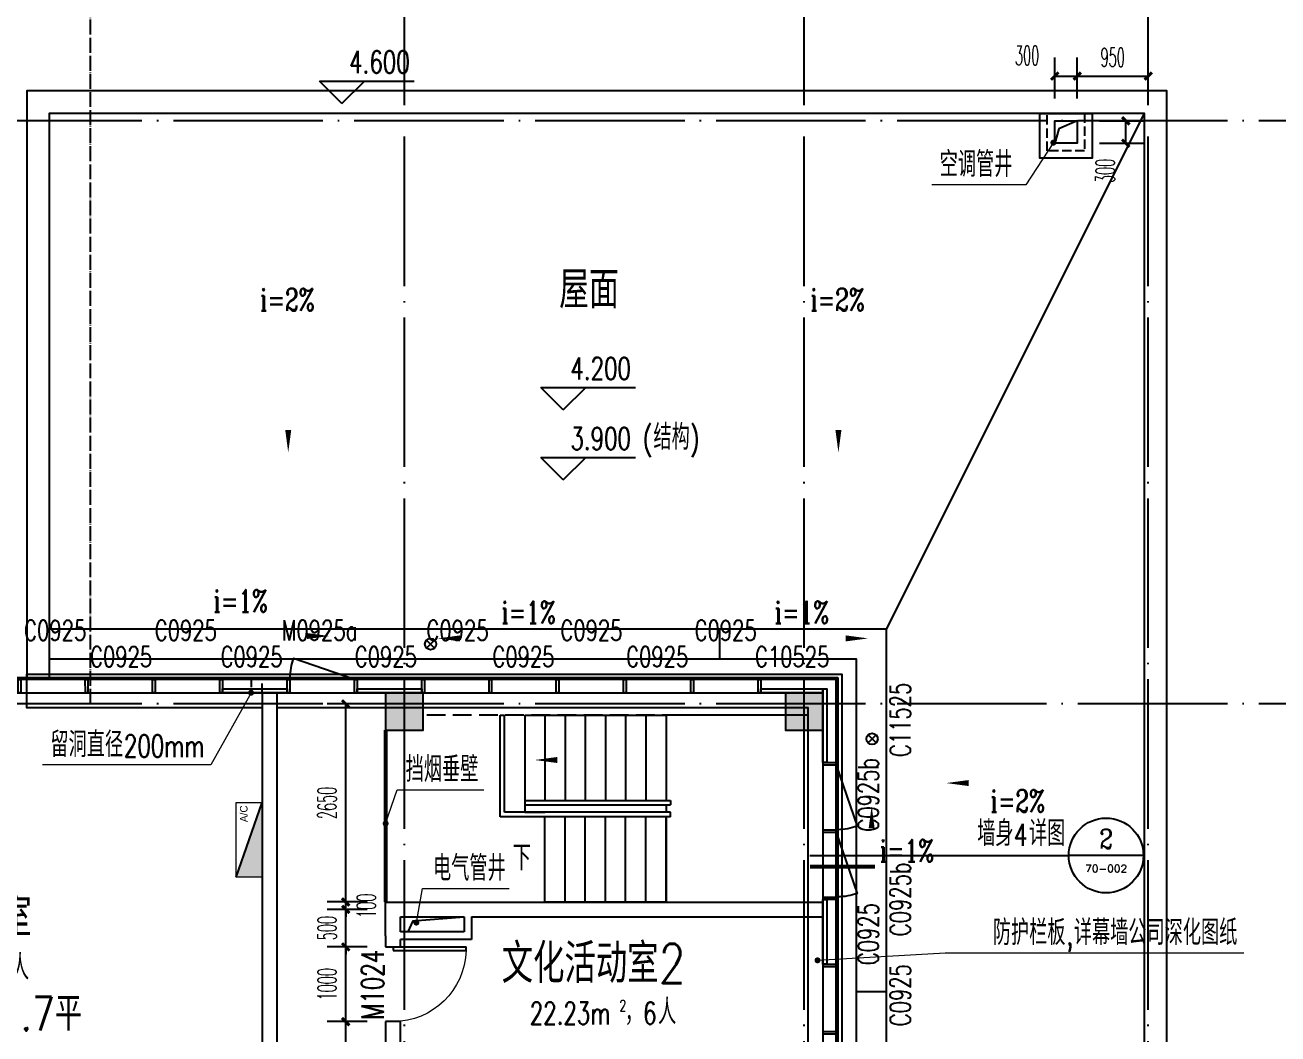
# Model space of a CAD drawing. Header units: millimetres. Extents: x -13830 to 215738, y -24143 to 193994.
# Drawn here: x 45970 to 62729, y 100384 to 113880 of the extents above; entities that cross this region are included whole.
import ezdxf
from ezdxf.enums import TextEntityAlignment as Align

# ---------------------------------------------------------------- set-up
doc = ezdxf.new("R2010")
doc.units = ezdxf.units.MM
doc.header["$LTSCALE"] = 100
for name, pattern in [('DASH', [0.35, 0.25, -0.1]), ('DASHDASHDOTDOT', [2, 0.5, -0.25, 0.5, -0.25, 0, -0.25, 0, -0.25]), ('DOTE', [2.42, 2, -0.2, 0.02, -0.2])]:
    doc.linetypes.add(name, pattern=pattern)
doc.layers.get('0').update_dxf_attribs({"linetype": 'CONTINUOUS'})
doc.layers.get('DEFPOINTS').update_dxf_attribs({"linetype": 'CONTINUOUS'})
for name, color, linetype in [('A-Drain-Well', 201, 'CONTINUOUS'), ('A-Fin-Stone', 64, 'CONTINUOUS'), ('COLUMN', 9, 'CONTINUOUS'), ('DIM_ELEV', 3, 'CONTINUOUS'), ('DIM_IDEN', 3, 'CONTINUOUS'), ('DIM_SYMB', 3, 'CONTINUOUS'), ('DOTE', 8, 'CONTINUOUS'), ('EQUIP_DETAIL', 9, 'CONTINUOUS'), ('EQUIP_HATCH', 8, 'CONTINUOUS'), ('MCST 2F$0$A-_FLOR----_E-', 21, 'CONTINUOUS'), ('MCST 2F$0$A-_WIND----_E-', 4, 'CONTINUOUS'), ('P-STRM', 201, 'DASHDASHDOTDOT'), ('PUB_DIM', 3, 'CONTINUOUS'), ('PUB_HATCH', 8, 'CONTINUOUS'), ('PUB_TEXT', 7, 'CONTINUOUS'), ('RAIL', 163, 'CONTINUOUS'), ('SPACE', 7, 'CONTINUOUS'), ('STAIR', 4, 'CONTINUOUS'), ('WALL', 2, 'CONTINUOUS'), ('WINDOW', 4, 'CONTINUOUS'), ('WINDOW_TEXT', 7, 'CONTINUOUS')]:
    doc.layers.add(name, color=color, linetype=linetype)
doc.layers.add('DIM_LEAD', color=3, linetype='CONTINUOUS', lineweight=13)
doc.layers.add('M-2019.7.9', color=6, linetype='CONTINUOUS', lineweight=15)
doc.styles.add('_HZTXT', font='txt.shx', dxfattribs={"width": 0.8, "bigfont": 'hztxt.shx'})
doc.styles.add('_TCH_DIM', font='SIMPLEX', dxfattribs={"bigfont": 'GBCBIG'})
doc.styles.add('_TCH_LABEL', font='COMPLEX', dxfattribs={"bigfont": 'GBCBIG'})
doc.styles.add('_TCH_SPACE', font='SIMPLEX', dxfattribs={"height": 5, "bigfont": 'GBCBIG'})
doc.styles.add('_TCH_WINDOW', font='SIMPLEX', dxfattribs={"height": 3.5, "bigfont": 'GBCBIG'})
doc.styles.add('DIM_FONT_T3', font='SIMPLEX', dxfattribs={"width": 0.494118, "bigfont": 'GBCBIG'})
doc.styles.add('HZDX', font='wcad.shx', dxfattribs={"bigfont": 'hzdx.shx'})
doc.styles.add('HZTXT', font='tjromans.shx', dxfattribs={"width": 0.8, "bigfont": 'hztxt.shx'})
doc.dimstyles.new('_TCH_ARCH&&100', dxfattribs={"dimtxt": 255, "dimasz": 100, "dimexe": 250, "dimexo": 300, "dimgap": 122.5, "dimtad": 1, "dimdec": 0, "dimzin": 0, "dimdsep": 46, "dimtxsty": 'DIM_FONT_T3', "dimblk": 'ARCHTICK', "dimcen": 0.09, "dimclrt": 7, "dimazin": 0, "dimtfac": 1, "dimtdec": 0, "dimtix": 1, "dimtmove": 2, "dimatfit": 3, "dimldrblk": 'ARCHTICK', "dimfxl": 1, "dimtolj": 1, "dimtzin": 0, "dimarcsym": 0})

# ---------------------------------------------------------------- blocks, each defined once
blk = doc.blocks.new('dsffsfddf')
at = {"layer": 'DOTE', "linetype": 'DOTE'}
blk.add_line((5000, 19850), (5000, 31000), dxfattribs=at)
at = {"layer": 'DOTE', "linetype": 'DOTE', "ltscale": 10}
for p, q in [((9200, -3600), (9200, 31000)), ((14550, -3600), (14550, 31000)), ((19150, -3600), (19150, 31000)), ((25050, 27650), (-1850, 27650)), ((25050, 19850), (-1850, 19850))]:
    blk.add_line(p, q, dxfattribs=at)
blk = doc.blocks.new('_FZH')
blk.add_lwpolyline([(-0.5, -0.5), (0.5, -0.5), (0.5, 0.5), (-0.5, 0.5)], close=True)
at = {"layer": 'PUB_HATCH'}
blk.add_solid([(-0.5, -0.5), (0.5, -0.5), (-0.5, 0.5), (0.5, 0.5)], dxfattribs=at)
blk = doc.blocks.new('sfss302')
at = {"layer": 'COLUMN', "color": 3, "rotation": 270}
for p, xscale, yscale, zscale in [((650, 20300), 499.9999999995343, 499.9999999995343, 499.9999999995343), ((9850, 20300), 499.9999999995343, 499.9999999995343, 499.9999999995343), ((15200, 20300), 500.0000000002328, 500.0000000002328, 500.0000000002328), ((650, 13500), 499.9999999997672, 499.9999999997672, 499.9999999997672), ((9850, 13500), 500.0000000000001, 500.0000000000001, 500.0000000000001), ((15200, 13500), 500.0000000002328, 500.0000000002328, 500.0000000002328), ((650, 7250), 500.0000000006985, 500.0000000006985, 500.0000000006985), ((9850, 7250), 500.0000000002328, 500.0000000002328, 500.0000000002328), ((15200, 7250), 499.9999999995343, 499.9999999995343, 499.9999999995343), ((650, 450), 500.0000000006985, 500.0000000006985, 500.0000000006985), ((9850, 450), 499.9999999997672, 499.9999999997672, 499.9999999997672), ((15200, 450), 500, 500, 500)]:
    blk.add_blockref('_FZH', p, dxfattribs=dict(at, xscale=xscale, yscale=yscale, zscale=zscale))
blk = doc.blocks.new('MCST 2F$0$ELDERLY CARE MULLION')
at = {"layer": 'MCST 2F$0$A-_WIND----_E-'}
blk.add_lwpolyline([(155290, -76416), (155378, -76568), (155408, -76550), (155321, -76399)], close=True, dxfattribs=at)
blk = doc.blocks.new('A$C0A050261')
at = {"layer": 'MCST 2F$0$A-_WIND----_E-', "color": 8}
for points in [[(-486, 14975), (-486, -475), (20264, -475), (20264, 14975)], [(-461, 14950), (-461, -450), (20239, -450), (20239, 14950)]]:
    blk.add_lwpolyline(points, close=True, dxfattribs=at)
at = {"layer": 'MCST 2F$0$A-_WIND----_E-'}
for points in [[(-473, 14962), (-473, -463), (20252, -463), (20252, 14962)], [(-461, 14925), (-355, 14819), (-330, 14844), (-436, 14950)], [(20133, 14819), (20239, 14925), (20214, 14950), (20108, 14844)]]:
    blk.add_lwpolyline(points, close=True, dxfattribs=at)
at = {"xscale": -1}
for p, rotation in [((96759, 158774), 29.99999999999988), ((97659, 158774), 29.99999999999988), ((98559, 158774), 29.99999999999988), ((99459, 158774), 29.99999999999988), ((100359, 158774), 29.99999999999988), ((101259, 158774), 29.99999999999988), ((102159, 158774), 29.99999999999988), ((103059, 158774), 29.99999999999988), ((103959, 158774), 29.99999999999988), ((104859, 158774), 29.99999999999988), ((105759, 158774), 29.99999999999988), ((106659, 158774), 29.99999999999988), ((107559, 158774), 29.99999999999988), ((108459, 158774), 29.99999999999988), ((109359, 158774), 29.99999999999988), ((110259, 158774), 29.99999999999988), ((111159, 158774), 29.99999999999988), ((112059, 158774), 29.99999999999988), ((112959, 158774), 29.99999999999988), ((113859, 158774), 29.99999999999988), ((114759, 158774), 29.99999999999988), ((115659, 158774), 29.99999999999988), ((-144284, 110370), 119.9999999999999), ((164063, -82220), 299.9999999999999), ((-144284, 109470), 119.9999999999999), ((164063, -83120), 299.9999999999999), ((-144284, 108570), 119.9999999999999), ((164063, -84020), 299.9999999999999), ((-144284, 107670), 119.9999999999999), ((164063, -84920), 299.9999999999999), ((-144284, 106770), 119.9999999999999), ((164063, -85820), 299.9999999999999), ((-144284, 105870), 119.9999999999999), ((164063, -86720), 299.9999999999999), ((-144284, 104970), 119.9999999999999), ((164063, -87620), 299.9999999999999), ((-144284, 104070), 119.9999999999999), ((164063, -88520), 299.9999999999999), ((-144284, 103170), 119.9999999999999), ((164063, -89420), 299.9999999999999), ((-144284, 102270), 119.9999999999999), ((164063, -90320), 299.9999999999999), ((-144284, 101370), 119.9999999999999), ((164063, -91220), 299.9999999999999), ((-144284, 100470), 119.9999999999999), ((164063, -92120), 299.9999999999999), ((-144284, 99570), 119.9999999999999), ((164063, -93020), 299.9999999999999), ((-144284, 98670), 119.9999999999999), ((164063, -93920), 299.9999999999999), ((-144284, 97770), 119.9999999999999), ((164063, -94820), 299.9999999999999), ((-144284, 96870), 119.9999999999999), ((164063, -95720), 299.9999999999999), ((-96081, -144274), 209.9999999999999), ((-95181, -144274), 209.9999999999999), ((-94281, -144274), 209.9999999999999), ((-93381, -144274), 209.9999999999999), ((-92481, -144274), 209.9999999999999), ((-91581, -144274), 209.9999999999999), ((-90681, -144274), 209.9999999999999), ((-89781, -144274), 209.9999999999999), ((-88881, -144274), 209.9999999999999), ((-87981, -144274), 209.9999999999999), ((-87081, -144274), 209.9999999999999), ((-86181, -144274), 209.9999999999999), ((-85281, -144274), 209.9999999999999), ((-84381, -144274), 209.9999999999999), ((-83481, -144274), 209.9999999999999), ((-82581, -144274), 209.9999999999999), ((-81681, -144274), 209.9999999999999), ((-80781, -144274), 209.9999999999999), ((-79881, -144274), 209.9999999999999), ((-78981, -144274), 209.9999999999999), ((-78081, -144274), 209.9999999999999), ((-77181, -144274), 209.9999999999999)]:
    blk.add_blockref('MCST 2F$0$ELDERLY CARE MULLION', p, dxfattribs=dict(at, rotation=rotation))
blk = doc.blocks.new('FG')
at = {"linetype": 'Continuous'}
for p, q in [((53, 53), (-53, -53)), ((53, -53), (-53, 53))]:
    blk.add_line(p, q, dxfattribs=at)
blk.add_circle((0, 0), 75, dxfattribs=at)
blk = doc.blocks.new('5HP')
at = {"layer": 'EQUIP_HATCH'}
blk.add_hatch(color=256, dxfattribs=at).paths.add_polyline_path([(11197, 101719), (10847, 101719), (10847, 100719)])
at = {"color": 0, "linetype": 'ByBlock'}
blk.add_lwpolyline([(10847, 101719), (11197, 101719), (11197, 100719), (10847, 100719)], close=True, dxfattribs=at)
at = {"layer": 'EQUIP_DETAIL'}
blk.add_line((11197, 101719), (10847, 100719), dxfattribs=at)
at = {"layer": 'EQUIP_DETAIL', "style": 'HZDX'}
blk.add_text('A/C', height=100, rotation=270, dxfattribs=at).set_placement((11097, 100869), align=Align.MIDDLE)
blk = doc.blocks.new('A$C401C7BD0')
at = {"layer": 'M-2019.7.9', "rotation": 180}
for p in [(18147, 106300), (18147, 102254), (18140, 97682), (18147, 90035)]:
    blk.add_blockref('5HP', p, dxfattribs=at)
blk = doc.blocks.new('_ArchTick')
at = {"color": 0, "linetype": 'ByBlock', "const_width": 0.4}
blk.add_lwpolyline([(-0.5, -0.5), (0.5, 0.5)], dxfattribs=at)
blk = doc.blocks.new('*D237')
at = {"layer": 'DEFPOINTS', "color": 0, "transparency": 16777216}
for p in [(60044, 112599), (60693, 112599), (60044, 112299)]:
    blk.add_point(p, dxfattribs=at)
at = {"layer": 'PUB_DIM', "color": 0, "lineweight": -2, "transparency": 16777216}
for p, q in [((60344, 112599), (60943, 112599)), ((60693, 112299), (60693, 112599)), ((60344, 112299), (60943, 112299))]:
    blk.add_line(p, q, dxfattribs=at)
at = {"layer": 'PUB_DIM', "color": 0, "lineweight": -2, "transparency": 16777216, "xscale": 100, "yscale": 100, "zscale": 100}
for p, rotation in [((60693, 112599), 90), ((60693, 112299), 270)]:
    blk.add_blockref('_ArchTick', p, dxfattribs=dict(at, rotation=rotation))
at = {"layer": 'PUB_DIM', "color": 7, "transparency": 16777216, "insert": (60418, 111929), "char_height": 255, "attachment_point": 5, "rotation": 90, "style": 'DIM_FONT_T3'}
blk.add_mtext('\\A1;300', dxfattribs=at)
blk = doc.blocks.new('*D238')
at = {"layer": 'DEFPOINTS', "color": 0, "transparency": 16777216}
for p in [(60994, 113198), (60044, 112599), (60994, 112599)]:
    blk.add_point(p, dxfattribs=at)
at = {"layer": 'PUB_DIM', "color": 0, "lineweight": -2, "transparency": 16777216}
for p, q in [((60044, 112899), (60044, 113448)), ((60994, 112899), (60994, 113448)), ((60044, 113198), (60994, 113198))]:
    blk.add_line(p, q, dxfattribs=at)
at = {"layer": 'PUB_DIM', "color": 0, "lineweight": -2, "transparency": 16777216, "xscale": 100, "yscale": 100, "zscale": 100, "rotation": 180}
blk.add_blockref('_ArchTick', (60044, 113198), dxfattribs=at)
at = {"layer": 'PUB_DIM', "color": 0, "lineweight": -2, "transparency": 16777216, "xscale": 100, "yscale": 100, "zscale": 100}
blk.add_blockref('_ArchTick', (60994, 113198), dxfattribs=at)
at = {"layer": 'PUB_DIM', "color": 7, "transparency": 16777216, "insert": (60519, 113448), "char_height": 255, "attachment_point": 5, "style": 'DIM_FONT_T3'}
blk.add_mtext('\\A1;950', dxfattribs=at)
blk = doc.blocks.new('*D239')
at = {"layer": 'DEFPOINTS', "color": 0, "transparency": 16777216}
for p in [(60044, 113198), (59744, 112599), (60044, 112599)]:
    blk.add_point(p, dxfattribs=at)
at = {"layer": 'PUB_DIM', "color": 0, "lineweight": -2, "transparency": 16777216}
for p, q in [((59744, 112899), (59744, 113448)), ((60044, 112899), (60044, 113448)), ((59744, 113198), (60044, 113198))]:
    blk.add_line(p, q, dxfattribs=at)
at = {"layer": 'PUB_DIM', "color": 0, "lineweight": -2, "transparency": 16777216, "xscale": 100, "yscale": 100, "zscale": 100, "rotation": 180}
blk.add_blockref('_ArchTick', (59744, 113198), dxfattribs=at)
at = {"layer": 'PUB_DIM', "color": 0, "lineweight": -2, "transparency": 16777216, "xscale": 100, "yscale": 100, "zscale": 100}
blk.add_blockref('_ArchTick', (60044, 113198), dxfattribs=at)
at = {"layer": 'PUB_DIM', "color": 7, "transparency": 16777216, "insert": (59374, 113473), "char_height": 255, "attachment_point": 5, "style": 'DIM_FONT_T3'}
blk.add_mtext('\\A1;300', dxfattribs=at)
blk = doc.blocks.new('*D770')
at = {"layer": 'DEFPOINTS', "color": 0, "transparency": 16777216}
for p in [(50259, 104799), (50844, 104799), (50844, 102149)]:
    blk.add_point(p, dxfattribs=at)
at = {"layer": 'PUB_DIM', "color": 0, "lineweight": -2, "transparency": 16777216}
for p, q in [((50544, 104799), (50009, 104799)), ((50259, 102149), (50259, 104799)), ((50544, 102149), (50009, 102149))]:
    blk.add_line(p, q, dxfattribs=at)
at = {"layer": 'PUB_DIM', "color": 0, "lineweight": -2, "transparency": 16777216, "xscale": 100, "yscale": 100, "zscale": 100}
for p, rotation in [((50259, 104799), 90), ((50259, 102149), 270)]:
    blk.add_blockref('_ArchTick', p, dxfattribs=dict(at, rotation=rotation))
at = {"layer": 'PUB_DIM', "color": 7, "transparency": 16777216, "insert": (50009, 103474), "char_height": 255, "attachment_point": 5, "rotation": 90, "style": 'DIM_FONT_T3'}
blk.add_mtext('\\A1;2650', dxfattribs=at)
blk = doc.blocks.new('*D771')
at = {"layer": 'DEFPOINTS', "color": 0, "transparency": 16777216}
for p in [(50259, 102149), (50844, 102149), (50844, 102049)]:
    blk.add_point(p, dxfattribs=at)
at = {"layer": 'PUB_DIM', "color": 0, "lineweight": -2, "transparency": 16777216}
for p, q in [((50259, 102149), (50259, 102249)), ((50544, 102149), (50009, 102149)), ((50259, 102049), (50259, 102149)), ((50544, 102049), (50009, 102049)), ((50259, 102049), (50259, 101949))]:
    blk.add_line(p, q, dxfattribs=at)
at = {"layer": 'PUB_DIM', "color": 0, "lineweight": -2, "transparency": 16777216, "xscale": 100, "yscale": 100, "zscale": 100}
for p, rotation in [((50259, 102149), 270), ((50259, 102049), 90)]:
    blk.add_blockref('_ArchTick', p, dxfattribs=dict(at, rotation=rotation))
at = {"layer": 'PUB_DIM', "color": 7, "transparency": 16777216, "insert": (50534, 102099), "char_height": 255, "attachment_point": 5, "rotation": 90, "style": 'DIM_FONT_T3'}
blk.add_mtext('\\A1;100', dxfattribs=at)
blk = doc.blocks.new('*D772')
at = {"layer": 'DEFPOINTS', "color": 0, "transparency": 16777216}
for p in [(50259, 102049), (50844, 102049), (50844, 101549)]:
    blk.add_point(p, dxfattribs=at)
at = {"layer": 'PUB_DIM', "color": 0, "lineweight": -2, "transparency": 16777216}
for p, q in [((50259, 102049), (50259, 102149)), ((50544, 102049), (50009, 102049)), ((50259, 101549), (50259, 102049)), ((50544, 101549), (50009, 101549)), ((50259, 101549), (50259, 101449))]:
    blk.add_line(p, q, dxfattribs=at)
at = {"layer": 'PUB_DIM', "color": 0, "lineweight": -2, "transparency": 16777216, "xscale": 100, "yscale": 100, "zscale": 100}
for p, rotation in [((50259, 102049), 270), ((50259, 101549), 90)]:
    blk.add_blockref('_ArchTick', p, dxfattribs=dict(at, rotation=rotation))
at = {"layer": 'PUB_DIM', "color": 7, "transparency": 16777216, "insert": (50009, 101799), "char_height": 255, "attachment_point": 5, "rotation": 90, "style": 'DIM_FONT_T3'}
blk.add_mtext('\\A1;500', dxfattribs=at)
blk = doc.blocks.new('*D773')
at = {"layer": 'DEFPOINTS', "color": 0, "transparency": 16777216}
for p in [(50259, 101549), (50844, 101549), (50844, 100549)]:
    blk.add_point(p, dxfattribs=at)
at = {"layer": 'PUB_DIM', "color": 0, "lineweight": -2, "transparency": 16777216}
for p, q in [((50544, 101549), (50009, 101549)), ((50259, 100549), (50259, 101549)), ((50544, 100549), (50009, 100549))]:
    blk.add_line(p, q, dxfattribs=at)
at = {"layer": 'PUB_DIM', "color": 0, "lineweight": -2, "transparency": 16777216, "xscale": 100, "yscale": 100, "zscale": 100}
for p, rotation in [((50259, 101549), 90), ((50259, 100549), 270)]:
    blk.add_blockref('_ArchTick', p, dxfattribs=dict(at, rotation=rotation))
at = {"layer": 'PUB_DIM', "color": 7, "transparency": 16777216, "insert": (50009, 101049), "char_height": 255, "attachment_point": 5, "rotation": 90, "style": 'DIM_FONT_T3'}
blk.add_mtext('\\A1;1000', dxfattribs=at)
blk = doc.blocks.new('*D774')
at = {"layer": 'DEFPOINTS', "color": 0, "transparency": 16777216}
for p in [(50259, 100549), (50844, 100549), (50844, 98199)]:
    blk.add_point(p, dxfattribs=at)
at = {"layer": 'PUB_DIM', "color": 0, "lineweight": -2, "transparency": 16777216}
for p, q in [((50544, 100549), (50009, 100549)), ((50259, 98199), (50259, 100549)), ((50544, 98199), (50009, 98199))]:
    blk.add_line(p, q, dxfattribs=at)
at = {"layer": 'PUB_DIM', "color": 0, "lineweight": -2, "transparency": 16777216, "xscale": 100, "yscale": 100, "zscale": 100}
for p, rotation in [((50259, 100549), 90), ((50259, 98199), 270)]:
    blk.add_blockref('_ArchTick', p, dxfattribs=dict(at, rotation=rotation))
at = {"layer": 'PUB_DIM', "color": 7, "transparency": 16777216, "insert": (50009, 99374), "char_height": 255, "attachment_point": 5, "rotation": 90, "style": 'DIM_FONT_T3'}
blk.add_mtext('\\A1;2350', dxfattribs=at)
blk = doc.blocks.new('$DorLib2D$00000001')
for p, q in [((0.45, 0.975), (0.5, 0.975)), ((0.45, 0), (0.45, 0.975)), ((0.5, 0), (0.5, 0.975)), ((0.5, 0), (0.45, 0))]:
    blk.add_line(p, q)
at = {"lineweight": 13}
blk.add_arc((0.475, 0), 0.975, 91.4693, 180, dxfattribs=at)

msp = doc.modelspace()

# ---------------------------------------------------------------- linework, layer by layer
at = {"layer": 'A-Drain-Well'}
for p, q in [((57493.6, 105798.5), (60943.6, 112698.5)), ((55264.1, 105398.5), (55264.1, 105798.5)), ((57093.6, 100953), (57493.6, 100953))]:
    msp.add_line(p, q, dxfattribs=at)
for points in [[(57493.6, 91698.5), (57493.6, 105798.5), (46293.6, 105798.5)], [(57093.6, 91698.5), (57093.6, 105398.5), (46293.6, 105398.5)]]:
    msp.add_lwpolyline(points, dxfattribs=at)
at = {"layer": 'DIM_ELEV'}
for p, q in [((50209.4, 112831.7), (49909.4, 113131.7)), ((49909.4, 113131.7), (51175.4, 113131.7)), ((50209.4, 112831.7), (50509.4, 113131.7)), ((53169.3, 108732.1), (52869.3, 109032.1)), ((52869.3, 109032.1), (54135.3, 109032.1)), ((53169.3, 108732.1), (53469.3, 109032.1)), ((53169.3, 107794.8), (52869.3, 108094.8)), ((52869.3, 108094.8), (54135.3, 108094.8)), ((53169.3, 107794.8), (53469.3, 108094.8))]:
    msp.add_line(p, q, dxfattribs=at)
at = {"layer": 'DIM_IDEN'}
for p, q in [((56468.8, 102771.1), (59427, 102771.1)), ((59427, 102771.1), (59931.1, 102771.1)), ((60931.1, 102771.1), (59931.1, 102771.1))]:
    msp.add_line(p, q, dxfattribs=at)
at = {"layer": 'DIM_IDEN', "const_width": 50}
msp.add_lwpolyline([(56468.8, 102621.1), (57337.7, 102621.1)], dxfattribs=at)
at = {"layer": 'DIM_IDEN'}
msp.add_circle((60431.1, 102771.1), 500, dxfattribs=at)
at = {"layer": 'DIM_LEAD'}
for p, q in [((59725.4, 112306.8), (59355.9, 111744.7)), ((59355.9, 111744.7), (58099.4, 111744.7)), ((48993.6, 104948.5), (48454.2, 103982)), ((48454.2, 103982), (46204.2, 103982)), ((56570.2, 101368.7), (58276.6, 101467.6)), ((58276.6, 101467.6), (62274.1, 101467.6))]:
    msp.add_line(p, q, dxfattribs=at)
at = {"layer": 'DIM_LEAD', "linetype": 'Continuous'}
for p, q in [((50793.6, 103198.5), (50949.3, 103650.9)), ((50949.3, 103650.9), (52108.6, 103650.9)), ((51204.1, 101873.8), (51288.5, 102327.6)), ((51288.5, 102327.6), (52447.8, 102327.6))]:
    msp.add_line(p, q, dxfattribs=at)
at = {"layer": 'DIM_LEAD', "const_width": 40}
for points in [[(59736.4, 112323.6, 1), (59714.4, 112290.1, 1)], [(49003.3, 104966, 1), (48983.8, 104931.1, 1)], [(56550.3, 101367.5, 1), (56590.2, 101369.9, 1)]]:
    msp.add_lwpolyline(points, format="xyb", close=True, dxfattribs=at)
at = {"layer": 'DIM_LEAD', "linetype": 'Continuous', "const_width": 40}
for points in [[(50787.1, 103179.6, 1), (50800.1, 103217.4, 1)], [(51200.5, 101854.1, 1), (51207.8, 101893.4, 1)]]:
    msp.add_lwpolyline(points, format="xyb", close=True, dxfattribs=at)
at = {"layer": 'DIM_SYMB', "linetype": 'ByBlock', "lineweight": -2}
for points in [[(49490.3, 109952.4, 0, 0, 0), (49490.3, 108162.8, 0, 80, 0), (49490.3, 108462.8, 0, 0, 0)], [(56849.9, 109952.4, 0, 0, 0), (56849.9, 108162.8, 0, 80, 0), (56849.9, 108462.8, 0, 0, 0)], [(48371.5, 105706.7, 0, 0, 0), (50041.2, 105706.7, 0, 80, 0), (49741.2, 105706.7, 0, 0, 0)], [(53159.9, 105675.2, 0, 0, 0), (51490.1, 105675.2, 0, 80, 0), (51790.1, 105675.2, 0, 0, 0)], [(55877.8, 105675.2, 0, 0, 0), (57247.5, 105675.2, 0, 80, 0), (56947.5, 105675.2, 0, 0, 0)], [(60081.6, 103740, 0, 0, 0), (58292.1, 103740, 0, 80, 0), (58592.1, 103740, 0, 0, 0)], [(57294.5, 102240.1, 0, 0, 0), (57294.5, 103435.1, 0, 80, 0), (57294.5, 103135.1, 0, 0, 0)]]:
    msp.add_lwpolyline(points, format="xyseb", dxfattribs=at)
at = {"layer": 'DIM_SYMB'}
msp.add_lwpolyline([(52788.6, 102748.5, 0, 0, 0), (55493.6, 102748.5, 0, 0, 0), (55493.6, 104048.5, 0, 0, 0), (52788.6, 104048.5, 0, 80, 0), (53088.6, 104048.5, 0, 0, 0)], format="xyseb", dxfattribs=at)
at = {"layer": 'MCST 2F$0$A-_FLOR----_E-'}
for points in [[(56843.6, 91398.5), (61243.6, 91398.5), (61243.6, 112998.5), (45993.6, 112998.5), (45993.6, 105148.5)], [(56843.6, 91698.5), (60943.6, 91698.5), (60943.6, 112698.5), (46293.6, 112698.5), (46293.6, 105148.5)]]:
    msp.add_lwpolyline(points, dxfattribs=at)
at = {"layer": 'RAIL'}
for points in [[(49143.6, 104748.5), (45993.6, 104748.5), (45993.6, 105198.5), (56893.6, 105198.5), (56893.6, 91698.5)], [(56443.6, 91898.5), (56443.6, 104748.5), (49343.6, 104748.5)]]:
    msp.add_lwpolyline(points, dxfattribs=at)
msp.add_lwpolyline([(41593.6, 104948.5), (56643.6, 104948.5), (56643.6, 84598.5), (41593.6, 84598.5)], close=True, dxfattribs=at)
at = {"layer": 'STAIR'}
for p, q in [((52323.6, 103288.5), (52323.6, 104648.5)), ((52323.6, 104648.5), (52383.6, 104648.5)), ((52383.6, 103348.5), (52383.6, 104648.5)), ((52653.6, 104648.5), (54543.6, 104648.5)), ((52653.6, 104648.5), (52653.6, 103508.5)), ((52923.6, 104648.5), (52923.6, 103508.5)), ((53193.6, 104648.5), (53193.6, 103508.5)), ((53463.6, 104648.5), (53463.6, 103508.5)), ((53733.6, 104648.5), (53733.6, 103508.5)), ((54003.6, 104648.5), (54003.6, 103508.5)), ((54273.6, 104648.5), (54273.6, 103508.5)), ((54543.6, 104648.5), (54543.6, 103508.5)), ((56443.6, 104648.5), (54543.6, 104648.5)), ((54543.6, 104648.5), (54543.6, 103508.5)), ((56443.6, 102148.5), (56443.6, 104648.5)), ((52653.6, 103508.5), (52653.6, 103448.5)), ((52653.6, 103508.5), (54603.6, 103508.5)), ((52653.6, 103508.5), (52653.6, 103448.5)), ((52653.6, 103448.5), (54543.6, 103448.5)), ((52653.6, 103448.5), (54603.6, 103448.5)), ((52653.6, 103448.5), (52653.6, 103348.5)), ((54543.6, 103448.5), (54543.6, 103348.5)), ((54603.6, 103508.5), (54603.6, 103448.5)), ((54603.6, 103288.5), (52323.6, 103288.5)), ((54603.6, 103348.5), (52383.6, 103348.5)), ((52653.6, 103348.5), (52923.6, 103348.5)), ((54543.6, 103348.5), (52923.6, 103348.5)), ((52923.6, 102148.5), (52923.6, 103288.5)), ((53193.6, 102148.5), (53193.6, 103288.5)), ((53463.6, 102148.5), (53463.6, 103288.5)), ((53733.6, 102148.5), (53733.6, 103288.5)), ((54003.6, 102148.5), (54003.6, 103288.5)), ((54273.6, 102148.5), (54273.6, 103288.5)), ((54543.6, 102148.5), (54543.6, 103288.5)), ((54543.6, 103288.5), (54543.6, 102148.5)), ((54603.6, 103288.5), (54603.6, 103348.5)), ((54543.6, 102148.5), (52923.6, 102148.5)), ((54543.6, 102148.5), (56443.6, 102148.5))]:
    msp.add_line(p, q, dxfattribs=at)
at = {"layer": 'WALL'}
for p, q in [((49143.6, 104948.5), (49143.6, 98248.9)), ((49343.6, 104948.5), (49143.6, 104948.5)), ((49343.6, 98248.9), (49343.6, 104948.5)), ((50793.6, 102148.5), (51893.6, 102148.5)), ((50793.6, 101698.5), (50793.6, 102148.5)), ((51893.6, 102148.5), (56643.6, 102148.5)), ((56643.6, 102148.5), (56643.6, 101948.5)), ((50993.6, 101948.5), (51843.6, 101948.5)), ((50993.6, 101748.5), (50993.6, 101948.5)), ((51843.6, 101948.5), (51843.6, 101748.5)), ((51943.6, 101948.5), (56643.6, 101948.5)), ((51943.6, 101948.5), (51943.6, 101648.5)), ((51843.6, 101748.5), (50993.6, 101748.5)), ((50793.6, 101698.5), (50793.6, 101548.5)), ((51943.6, 101648.5), (50993.6, 101648.5)), ((50993.6, 101548.5), (50993.6, 101648.5)), ((50793.6, 101548.5), (50993.6, 101548.5)), ((50993.6, 100548.5), (50793.6, 100548.5)), ((50793.6, 100548.5), (50793.6, 98248.5)), ((50993.6, 98348.5), (50993.6, 100548.5))]:
    msp.add_line(p, q, dxfattribs=at)
at = {"layer": 'WINDOW', "linetype": 'DASH', "ltscale": 10}
msp.add_line((56143.6, 104648.5), (51293.6, 104648.5), dxfattribs=at)
at = {"layer": 'WINDOW', "linetype": 'Continuous'}
msp.add_lwpolyline([(59543.6, 112698.5), (60243.6, 112698.5), (60243.6, 112098.5), (59543.6, 112098.5)], close=True, dxfattribs=at)
at = {"layer": 'WINDOW', "linetype": 'DASH', "ltscale": 5}
for points in [[(59643.6, 112698.5), (60143.6, 112698.5), (60143.6, 112198.5), (59643.6, 112198.5)], [(60043.6, 112598.5), (60043.6, 112298.5), (59743.6, 112298.5), (59743.6, 112598.5)], [(48993.6, 104948.5), (49143.6, 104948.5), (49143.6, 105148.5), (48993.6, 105148.5)]]:
    msp.add_lwpolyline(points, close=True, dxfattribs=at)
at = {"layer": 'WINDOW', "linetype": 'Continuous'}
for points in [[(60043.6, 112598.5), (60043.6, 112298.5), (59743.6, 112298.5), (59743.6, 112598.5), (60043.6, 112598.5), (59796.8, 112491), (59743.6, 112298.5)], [(51093.6, 101748.5), (51160.7, 101895.8), (51843.6, 101948.5)]]:
    msp.add_lwpolyline(points, dxfattribs=at)
at = {"layer": 'WINDOW'}
for points in [[(50376.1, 105123.5), (49558.8, 105407, 0.0763817), (49511.4, 105148.5)], [(56818.6, 103980.5), (57102, 103163.3, -0.0763817), (56843.6, 103115.9)], [(56818.6, 103080.5), (57102, 102263.3, -0.0763817), (56843.6, 102215.9)]]:
    msp.add_lwpolyline(points, format="xyb", dxfattribs=at)
for points in [[(41393.6, 105148.5), (56843.6, 105148.5), (56843.6, 84398.5), (41393.6, 84398.5)], [(48611.1, 104998.5), (49476.1, 104998.5), (49476.1, 104948.5), (48611.1, 104948.5)], [(50411.1, 104998.5), (51276.1, 104998.5), (51276.1, 104948.5), (50411.1, 104948.5)], [(55811.1, 104998.5), (56643.6, 104998.5), (56643.6, 104948.5), (55811.1, 104948.5)], [(56643.6, 104015.5), (56643.6, 104998.5), (56693.6, 104998.5), (56693.6, 104015.5)], [(56643.6, 101315.5), (56643.6, 102180.5), (56693.6, 102180.5), (56693.6, 101315.5)]]:
    msp.add_lwpolyline(points, close=True, dxfattribs=at)
at = {"layer": 'WINDOW', "color": 3, "linetype": 'DASH', "ltscale": 15, "const_width": 50}
msp.add_lwpolyline([(50793.6, 104448.5), (50793.6, 102148.5)], dxfattribs=at)

# ---------------------------------------------------------------- block references
at = {"rotation": 90}
msp.add_blockref('A$C0A050261', (56368.6, 84884.3), dxfattribs=at)
at = {"layer": 'A-Drain-Well'}
msp.add_blockref('sfss302', (41193.6, 84398.5), dxfattribs=at)
at = {"layer": 'A-Fin-Stone'}
msp.add_blockref('A$C401C7BD0', (41843.6, 97898.5), dxfattribs=at)
at = {"layer": 'P-STRM', "rotation": 270.0002197066416}
for p in [(51393.6, 105599.4), (57300.7, 104331.6)]:
    msp.add_blockref('FG', p, dxfattribs=at)
at = {"layer": 'WALL'}
msp.add_blockref('dsffsfddf', (41843.6, 84948.5), dxfattribs=at)
at = {"layer": 'WINDOW'}
ref = msp.add_blockref('$DorLib2D$00000001', (50893.6, 101048.5), dxfattribs=dict(at, xscale=1000, yscale=-1000, zscale=1000, rotation=90.0000000000104))
ref.add_attrib('A', 'M1024', (50767.3, 100573.5), dxfattribs={"layer": 'WINDOW_TEXT', "height": 297.5, "rotation": 90, "style": '_TCH_WINDOW', "width": 0.705882})

# ---------------------------------------------------------------- texts
at = {"style": 'HZTXT', "width": 0.8}
for s, p in [('文化活动室', (43958.9, 101689.3)), ('文化活动室', (52345.4, 101064.7)), ('2', (54445.4, 101064.7))]:
    msp.add_text(s, height=525, dxfattribs=at).set_placement(p)
at = {"insert": (43800, 100879.2), "char_height": 450, "width": 8000, "attachment_point": 1, "line_spacing_factor": 0.8, "style": 'HZTXT'}
msp.add_mtext('自然排烟窗1.7平', dxfattribs=at)
at = {"layer": 'DIM_LEAD', "color": 7, "style": '_HZTXT', "width": 0.8}
msp.add_text('屋面', height=500, dxfattribs=at).set_placement((53113.5, 110089.5))
at = {"layer": 'PUB_TEXT', "style": '_TCH_DIM', "width": 0.705882}
for s, p in [('4.600', (50305.4, 113236.7)), ('4.200', (53265.3, 109137.1)), ('3.900', (53265.3, 108199.8)), ('(', (54235.3, 108199.8)), (')', (54866.8, 108199.8)), ('200mm', (47292.2, 104087)), ('4', (59197.9, 102898.5)), (',', (59898.3, 101572.6))]:
    msp.add_text(s, height=297.5, dxfattribs=at).set_placement(p)
at = {"layer": 'PUB_TEXT', "style": '_TCH_DIM'}
for s, height, p in [('空调管井', 337.59, (58204.4, 111849.7)), ('结构', 337.59, (54375.3, 108199.8)), ('留洞直径', 337.59, (46309.2, 104087)), ('墙身', 337.59, (58706.4, 102898.5)), ('详图', 337.59, (59397.9, 102898.5)), ('下', 337.6, (52493.7, 102573.5)), ('防护栏板', 337.59, (58915.3, 101572.6)), ('详幕墙公司深化图纸', 337.59, (59998.3, 101572.6))]:
    msp.add_text(s, height=height, dxfattribs=at).set_placement(p)
at = {"layer": 'PUB_TEXT', "linetype": 'ByBlock', "style": '_TCH_LABEL', "width": 0.705882}
for s, p in [('i=2%', (49115.3, 110057.4)), ('i=2%', (56474.9, 110057.4)), ('i=1%', (48490.4, 106027.6)), ('i=1%', (52340.9, 105875)), ('i=1%', (55996.7, 105875)), ('i=2%', (58885.6, 103351.1)), ('i=1%', (57402.3, 102685.5))]:
    msp.add_text(s, height=297.5, dxfattribs=at).set_placement(p)
at = {"layer": 'PUB_TEXT', "linetype": 'Continuous', "style": '_TCH_DIM'}
for s, p in [('挡烟垂壁', (51061.6, 103755.9)), ('电气管井', (51426.9, 102432.6))]:
    msp.add_text(s, height=337.59, dxfattribs=at).set_placement(p)
at = {"layer": 'PUB_TEXT', "style": '_TCH_LABEL'}
for s, height, p, p2 in [('2', 261, (60344.1, 102863.7), (60518.1, 102863.7)), ('70-002', 97.99, (60151.1, 102546.6), (60711.1, 102546.6))]:
    msp.add_text(s, height=height, dxfattribs=at).set_placement(p, p2, align=Align.FIT)
at = {"layer": 'SPACE', "style": '_TCH_SPACE'}
for s, p in [('人', (45782.4, 101108.2)), ('人', (54437.1, 100512.4)), ('，', (53991.4, 100512.4))]:
    msp.add_text(s, height=337.6, dxfattribs=at).set_placement(p)
at = {"layer": 'SPACE', "style": '_TCH_SPACE', "width": 0.705882}
for s, height, p in [('22.23m', 297.5, (52721.4, 100512.4)), ('2', 148.8, (53921.4, 100687.4)), ('6', 297.5, (54237.1, 100512.4))]:
    msp.add_text(s, height=height, dxfattribs=at).set_placement(p)
at = {"layer": 'WINDOW_TEXT', "style": '_TCH_WINDOW', "width": 0.705882}
for s, p in [('C0925', (45957.5, 105645.9)), ('C0925', (47703.8, 105645.9)), ('M0925a', (49402.8, 105645.9)), ('C0925', (51339.5, 105645.9)), ('C0925', (53129.9, 105645.9)), ('C0925', (54925.8, 105645.9)), ('C0925', (46838.7, 105293.8)), ('C0925', (48584.9, 105293.8)), ('C0925', (50380, 105293.8)), ('C0925', (52220.7, 105293.8)), ('C0925', (54011.1, 105293.8)), ('C10525', (55733.8, 105293.8))]:
    msp.add_text(s, height=272, dxfattribs=at).set_placement(p)
for s, p in [('C11525', (57812, 104087.3)), ('C0925b', (57384.6, 103089.9)), ('C0925b', (57812, 101690.9)), ('C0925', (57384.6, 101304.4)), ('C0925', (57812, 100485.8))]:
    msp.add_text(s, height=272, rotation=90, dxfattribs=at).set_placement(p)

# ---------------------------------------------------------------- dimensions: what is measured, and where the dimension line sits
at = {"layer": 'PUB_DIM'}
for base, p1, p2, angle, picture, middle in [((60043.6, 113198), (59743.6, 112598.5), (60043.6, 112598.5), 0, '*D239', (59373.6, 113473)), ((60693.5, 112598.5), (60043.6, 112298.5), (60043.6, 112598.5), 90, '*D237', (60418.5, 111928.5)), ((50259.3, 102148.5), (50843.6, 102048.5), (50843.6, 102148.5), 90, '*D771', (50534.3, 102098.5))]:
    dim = msp.add_linear_dim(base=base, p1=p1, p2=p2, angle=angle, dimstyle='_TCH_ARCH&&100', dxfattribs=at)
    dim.commit()
    dim.dimension.update_dxf_attribs({"geometry": picture, "text_midpoint": middle, "dimtype": 129})
for p1, p2, distance, picture, middle in [((60043.6, 112598.5), (60993.6, 112598.5), 599.5, '*D238', (60518.6, 113448)), ((50843.6, 102148.5), (50843.6, 104798.5), 584.2, '*D770', (50009.3, 103473.5)), ((50843.6, 101548.5), (50843.6, 102048.5), 584.2, '*D772', (50009.3, 101798.5)), ((50843.6, 100548.5), (50843.6, 101548.5), 584.2, '*D773', (50009.3, 101048.5)), ((50843.6, 98198.5), (50843.6, 100548.5), 584.2, '*D774', (50009.3, 99373.5))]:
    dim = msp.add_aligned_dim(p1=p1, p2=p2, distance=distance, dimstyle='_TCH_ARCH&&100', dxfattribs=at)
    dim.commit()
    dim.dimension.update_dxf_attribs({"geometry": picture, "text_midpoint": middle})

doc.saveas('drawing.dxf')
